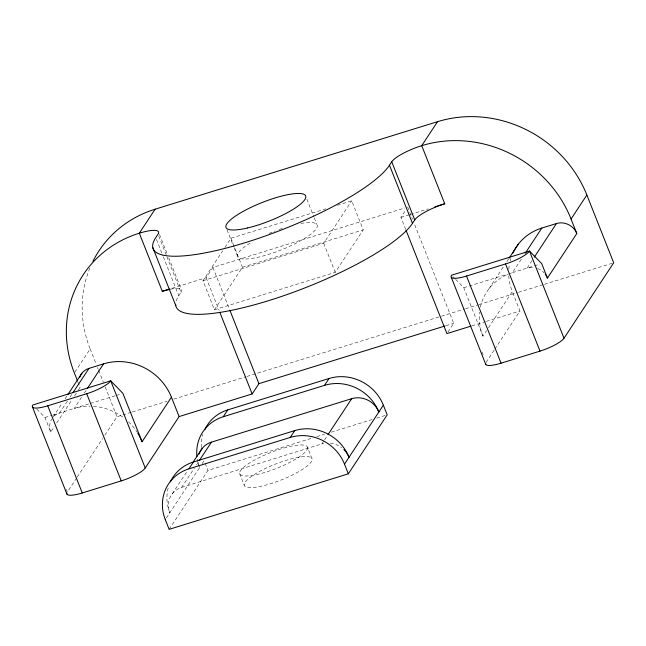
<?xml version="1.0" encoding="UTF-8"?>
<svg xmlns="http://www.w3.org/2000/svg" width="646" height="646" viewBox="0 0 646 646"><rect width="100%" height="100%" fill="white"/><g stroke="black" fill="none" stroke-linecap="round" stroke-linejoin="round"><path stroke-width="0.48" stroke-dasharray="3.23 2.42" d="M74.896 372.104L90.157 348.929A117.79 108.786 33.4 0 1 89.834 268.179M53.077 416.985L62.323 402.959M65.044 398.832L67.216 395.53M67.346 401.198L59.593 412.972A16.061 14.834 33.4 0 0 53.521 416.67M70.115 396.991L71.779 394.472M36.862 409.152L44.986 417.494L50.735 432.021L54.409 426.449M56.703 422.968L71.843 399.987M74.597 395.812L76.43 393.026M78.263 390.241L80.096 387.455A16.061 14.834 33.4 0 1 79.644 386.13M81.541 397.298L74.201 408.442A53.537 49.451 33.4 0 1 90.044 406.148M84.295 393.123L86.128 390.337M176.148 301.02A128.497 29.781 -21.6 0 1 178.748 295.763L181.009 292.331L166.902 256.72M337.349 205.266L351.723 200.809L363.23 229.863L335.217 272.378L214.448 309.797L202.949 280.744L222.717 250.737M224.913 247.402L230.953 238.229L325.85 208.828M172.046 288.286L206.131 277.723L212.905 267.444L404.816 207.972M76.696 477.903L67.305 492.147L66.191 489.337M77.245 477.063L102.641 438.513M104.854 435.162L116.999 416.727L131.437 412.253M214.448 309.797L242.46 267.282L363.23 229.863M202.949 280.744L323.719 243.316L351.723 200.809M172.216 493.859L187.13 471.233M168.162 488.045A42.83 39.559 33.4 0 0 169.817 512.803A21.415 19.776 33.4 0 1 181.631 487.399L194.325 468.124M196.537 464.773L198.193 462.261M166.434 517.947L199.638 467.551A21.415 19.776 33.4 0 1 198.274 461.987M202.141 463.739L204.152 460.695L204.847 462.455M169.139 529.349L207.988 470.377L312.042 438.133M405.745 229.548L400.916 217.363L405.607 210.249M181.631 487.399L321.87 443.939L324.082 440.588M324.631 439.748L327.393 435.557M447.977 332.004L453.71 323.299L414.369 223.952M488.941 288.786L503.63 266.499M506.892 261.549L508.523 259.07M480.39 307.189A53.537 49.451 33.4 0 1 512.464 272.628L521.33 259.175M532.062 260.54L527.071 268.106A16.061 14.834 33.4 0 1 534.428 267.646M455.648 279.379L463.771 287.72L482.942 336.146L486.616 330.574M488.449 327.788L512.302 291.58A53.537 49.451 33.4 0 1 508.749 275.68M486.091 362.374L494.287 349.93M494.836 349.098L519.973 310.952L512.302 291.58M400.916 217.363L409.435 214.722M410.388 214.432L428.379 208.86M44.986 417.494L52.286 415.233M53.198 414.95L89.479 403.71M90.432 403.411L115.254 395.715M116.215 395.425L120.988 393.947M463.771 287.72L507.691 274.114M512.464 272.628L533.467 266.128M534.379 265.845L539.854 264.141M132.406 411.954L167.056 401.214M173.79 399.123L245.989 376.755M246.95 376.457L440.435 316.5M441.396 316.201L464.498 309.038M465.459 308.74L477.975 304.864M478.936 304.565L517.438 292.638M518.407 292.339L543.431 284.579M544.392 284.28L612.739 263.108M446.031 325.681L453.71 323.299M471.919 325.842L485.372 321.668M486.333 321.369L519.973 310.952M316.855 436.639L324.567 434.257M331.309 432.166L372.734 419.327M376.594 418.132L385.258 415.443M452.935 276.601L454.97 278.684M482.013 352.062L483.127 354.872M407.691 207.083L412.519 219.26M306.866 199.194L313.916 217.008M314.287 217.944L316.887 224.501M323.719 243.316L335.217 272.378M230.953 238.229L242.46 267.282M227.029 229.863L233.707 246.74M234.078 247.676L237.793 257.043M307.512 447.403A36.41 8.438 -21.6 0 1 258.085 474.269A36.41 8.438 -21.6 0 1 255.089 459.75A36.41 8.438 -21.6 0 1 307.512 447.403L312.107 459.023A36.41 8.438 -21.6 0 1 262.688 485.889A36.41 8.438 -21.6 0 1 259.692 471.37A36.41 8.438 -21.6 0 1 312.107 459.023M212.905 267.444L229.605 309.62M206.131 277.723L219.123 310.532M159.481 234.409L167.274 254.088M168.759 257.843L181.373 289.707M158.746 236.097L166.539 255.776M156.461 239.464L162.929 255.808M163.293 256.72L178.748 295.763M239.609 473.55L244.212 485.17M205.194 463.335L207.988 470.377M90.157 348.929L96.044 363.787M97.514 367.501L98.249 369.359M98.612 370.287L103.392 382.359M105.233 387.011L116.999 416.727M77.94 382.004L80.096 387.455M300.899 223.427A42.83 9.924 -21.6 0 1 307.771 236.363A42.83 9.924 -21.6 0 1 249.154 258.788A42.83 9.924 -21.6 0 1 251.197 242.444M269.035 233.464A42.83 9.924 -21.6 0 1 275.309 230.913M279.137 229.483A42.83 9.924 -21.6 0 1 282.835 228.2M508.79 269.325A53.537 49.451 33.4 0 1 509.419 264.287M510.146 260.96A53.537 49.451 33.4 0 1 510.849 258.489M170.875 289.133A26.769 6.202 -21.6 0 1 181.009 292.331M50.735 432.021A16.061 14.834 33.4 0 1 51.672 419.068M93.468 406.286A53.537 49.451 33.4 0 1 123.644 417.736M128.473 421.83A53.537 49.451 33.4 0 1 137.323 432.505M537.569 268.502A16.061 14.834 33.4 0 1 544.295 273.072M482.942 336.146A53.537 49.451 33.4 0 1 479.574 312.22M199.638 467.551A42.83 39.559 33.4 0 1 197.159 458.369M201.286 447.573A42.83 39.559 33.4 0 1 202.949 434.354M321.87 443.939A21.415 19.776 33.4 0 1 323.654 443.479M330.284 443.14A21.415 19.776 33.4 0 1 341.645 447.654"/><path stroke-width="0.97" d="M485.598 363.52A21.415 4.966 -21.6 0 0 501.054 363.189L540.008 351.117A21.415 4.966 -21.6 0 0 564.006 338.229L613.7 262.809L586.859 195.011A117.79 108.786 33.4 0 0 437.544 121.674L155.113 209.199L139.302 233.198A117.79 108.786 33.4 0 0 74.347 372.928L77.585 381.1M67.765 394.706L81.897 373.243M72.893 392.784L88.954 368.398L103.562 363.876A53.537 49.451 33.4 0 1 171.432 397.209L179.103 416.581L145.221 468.003A21.415 4.966 -21.6 0 1 121.222 480.899L82.268 492.971A21.415 4.966 -21.6 0 1 66.813 493.294M87.509 388.246L103.562 363.876M137.768 433.216A53.537 49.451 33.4 0 1 142.072 441.775L171.432 397.209M193.202 462.011L202.036 448.607M204.717 429.768A42.83 39.559 33.4 0 1 227.772 409.879L329.056 378.499A42.83 39.559 33.4 0 1 383.353 405.163L387.188 414.845L348.339 473.817L169.139 529.349L165.303 519.659A42.83 39.559 33.4 0 1 188.923 468.851L193.437 461.995L294.721 430.607A42.83 39.559 33.4 0 1 349.018 457.271A21.415 19.776 33.4 0 0 343.842 449.543M196.917 456.423A42.83 39.559 33.4 0 1 223.25 416.743L227.772 409.879M170.189 289.263A26.769 6.202 -21.6 0 0 162.308 291.306L139.302 233.198A26.769 6.202 -21.6 0 1 158.004 234.223L155.743 237.647A128.497 29.781 -21.6 0 0 245.504 242.573A128.497 29.781 -21.6 0 0 389.481 165.223L391.742 161.791A26.769 6.202 -21.6 0 1 421.733 145.673L437.544 121.674M199.299 460.582L211.444 442.147L351.69 398.687A21.415 19.776 33.4 0 1 378.839 412.019A42.83 39.559 33.4 0 0 324.542 385.355L223.25 416.743M165.303 519.659L165.586 519.231M179.103 416.581L252.15 393.947L258.925 383.659L445.07 325.972M175.647 304.209A128.497 29.781 -21.6 0 0 282.157 296.239A128.497 29.781 -21.6 0 0 412.487 223.33L414.748 219.898A26.769 6.202 -21.6 0 1 444.747 203.781L421.733 145.673A117.79 108.786 33.4 0 1 571.048 219.01L576.797 233.537L547.437 278.103A16.061 14.834 33.4 0 0 545.289 274.284M188.923 468.851L290.207 437.463L294.721 430.607M324.542 385.355L329.056 378.499M327.95 434.718L351.69 398.687M348.339 473.817L344.504 464.127L383.353 405.163M509.064 258.247L518.31 244.212M525.206 253.289L541.832 228.062L556.44 223.54A16.061 14.834 33.4 0 1 576.797 233.537M534.274 257.173L556.44 223.54M571.048 219.01L586.859 195.011M162.308 291.306L169.389 289.109M435 206.801L444.747 203.781M145.221 468.003L110.708 380.841L32.801 404.985A21.415 4.966 -21.6 0 0 47.756 405.801L86.717 393.729A21.415 4.966 -21.6 0 0 110.708 380.841L122.893 393.349L142.072 441.775M564.006 338.229L529.494 251.068L451.586 275.212A21.415 4.966 -21.6 0 0 466.541 276.028L505.503 263.956A21.415 4.966 -21.6 0 0 529.494 251.068L541.687 263.576L547.437 278.103M470.958 326.141L446.927 333.586L406.116 230.485M505.503 263.956L540.008 351.117M466.541 276.028L501.054 363.189M451.288 277.312L485.8 364.473M391.742 161.791L414.748 219.898M389.481 165.223L412.487 223.33M229.976 310.556L258.925 383.659M219.866 312.406L252.15 393.947M152.795 247.571L175.801 305.679M86.717 393.729L121.222 480.899M47.756 405.801L82.268 492.971M32.502 407.085L67.014 494.247M513.013 252.917A53.537 49.451 33.4 0 1 541.832 228.062M79.741 377.288A16.061 14.834 33.4 0 1 88.954 368.398M92.935 261.339A117.79 108.786 33.4 0 1 155.113 209.199M290.207 437.463A42.83 39.559 33.4 0 1 344.504 464.127M170.382 481.876A42.83 39.559 33.4 0 1 193.437 461.995M199.154 453.993A21.415 19.776 33.4 0 1 211.444 442.147M247.628 227.949A42.83 9.924 -21.6 0 0 305.776 196.344A42.83 9.924 -21.6 0 0 244.107 210.871A42.83 9.924 -21.6 0 0 247.628 227.949"/></g></svg>
